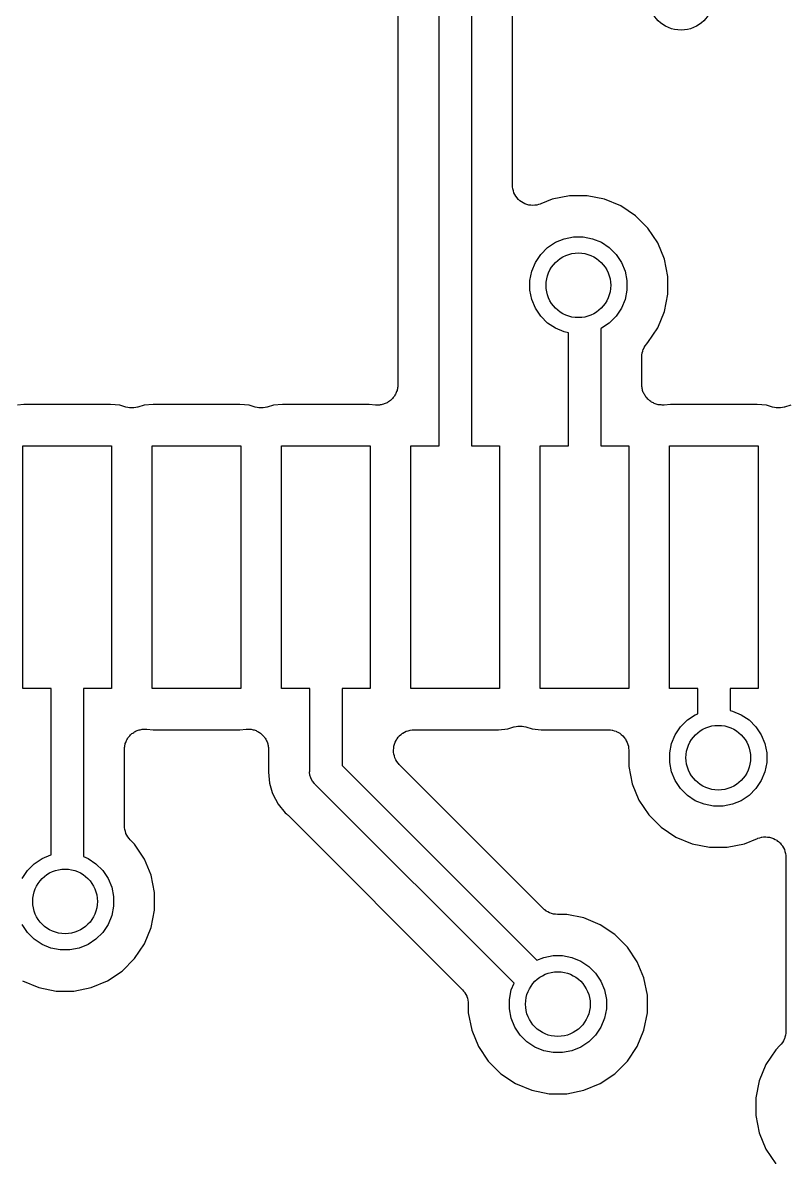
# Model space of a CAD drawing. Extents: x 49 to 143, y -158 to -38.
# Drawn here: x 88.38 to 93.12, y -99.12 to -92.1 of the extents above; entities that cross this region are included whole.
import ezdxf

# ---------------------------------------------------------------- set-up
doc = ezdxf.new("R2010")
doc.units = 0
doc.layers.add('BLACK', color=7, linetype='CONTINUOUS')

msp = doc.modelspace()

# ---------------------------------------------------------------- linework, layer by layer
at = {"layer": 'BLACK', "linetype": 'CONTINUOUS'}
for p, q in [((91.159, -86.4211), (91.159, -94.7182)), ((90.959, -94.7182), (90.959, -86.4681)), ((91.413, -93.1053), (91.413, -86.5804)), ((90.705, -86.7096), (90.705, -94.3397)), ((91.4142, -93.1173), (91.413, -93.1053)), ((91.4153, -93.1293), (91.4142, -93.1173)), ((91.4154, -93.1296), (91.4153, -93.1293)), ((91.4154, -93.13), (91.4154, -93.1296)), ((91.4189, -93.1415), (91.4154, -93.13)), ((91.4223, -93.1531), (91.4189, -93.1415)), ((91.4225, -93.1534), (91.4223, -93.1531)), ((91.4226, -93.1537), (91.4225, -93.1534)), ((91.4283, -93.1644), (91.4226, -93.1537)), ((91.4339, -93.175), (91.4283, -93.1644)), ((91.4341, -93.1753), (91.4339, -93.175)), ((91.4342, -93.1756), (91.4341, -93.1753)), ((91.442, -93.1851), (91.4342, -93.1756)), ((91.7664, -93.172), (91.6594, -93.1933)), ((91.8756, -93.172), (91.7664, -93.172)), ((91.9826, -93.1933), (91.8756, -93.172)), ((91.4494, -93.1943), (91.442, -93.1851)), ((91.4497, -93.1945), (91.4494, -93.1943)), ((91.4499, -93.1948), (91.4497, -93.1945)), ((91.4592, -93.2025), (91.4499, -93.1948)), ((91.4684, -93.2102), (91.4592, -93.2025)), ((91.4687, -93.2104), (91.4684, -93.2102)), ((91.469, -93.2106), (91.4687, -93.2104)), ((91.4796, -93.2163), (91.469, -93.2106)), ((91.4902, -93.2221), (91.4796, -93.2163)), ((91.4905, -93.2222), (91.4902, -93.2221)), ((91.4908, -93.2224), (91.4905, -93.2222)), ((91.5024, -93.226), (91.4908, -93.2224)), ((91.5138, -93.2296), (91.5024, -93.226)), ((91.5141, -93.2296), (91.5138, -93.2296)), ((91.5145, -93.2297), (91.5141, -93.2296)), ((91.5266, -93.231), (91.5145, -93.2297)), ((91.5384, -93.2323), (91.5266, -93.231)), ((91.5388, -93.2322), (91.5384, -93.2323)), ((91.5391, -93.2323), (91.5388, -93.2322)), ((91.5511, -93.2312), (91.5391, -93.2323)), ((91.5631, -93.2302), (91.5511, -93.2312)), ((91.5635, -93.2301), (91.5631, -93.2302)), ((91.5638, -93.23), (91.5635, -93.2301)), ((91.5752, -93.2267), (91.5638, -93.23)), ((91.587, -93.2233), (91.5752, -93.2267)), ((91.5876, -93.223), (91.587, -93.2233)), ((91.5886, -93.2226), (91.5876, -93.223)), ((91.5876, -93.223), (91.5876, -93.223)), ((91.5876, -93.223), (91.5876, -93.223)), ((91.6594, -93.1933), (91.5886, -93.2226)), ((92.0834, -93.2351), (91.9826, -93.1933)), ((92.1741, -93.2957), (92.0834, -93.2351)), ((92.2513, -93.3728), (92.1741, -93.2957)), ((92.3119, -93.4636), (92.2513, -93.3728)), ((91.6789, -93.4601), (91.7335, -93.4375)), ((91.7335, -93.4375), (91.7914, -93.426)), ((91.7914, -93.426), (91.8505, -93.426)), ((91.8505, -93.426), (91.9085, -93.4375)), ((91.9085, -93.4375), (91.9631, -93.4601)), ((91.588, -93.5348), (91.6298, -93.493)), ((91.6298, -93.493), (91.6789, -93.4601)), ((91.9631, -93.4601), (92.0122, -93.493)), ((92.0122, -93.493), (92.054, -93.5348)), ((92.3537, -93.5644), (92.3119, -93.4636)), ((91.5325, -93.6385), (91.5551, -93.5839)), ((91.5551, -93.5839), (91.588, -93.5348)), ((92.054, -93.5348), (92.0869, -93.5839)), ((92.0869, -93.5839), (92.1095, -93.6385)), ((92.375, -93.6714), (92.3537, -93.5644)), ((91.521, -93.6965), (91.5325, -93.6385)), ((92.1095, -93.6385), (92.121, -93.6965)), ((91.521, -93.7555), (91.521, -93.6965)), ((92.121, -93.6965), (92.121, -93.7555)), ((92.375, -93.7806), (92.375, -93.6714)), ((91.5325, -93.8135), (91.521, -93.7555)), ((92.121, -93.7555), (92.1095, -93.8135)), ((92.3537, -93.8876), (92.375, -93.7806)), ((91.5551, -93.8681), (91.5325, -93.8135)), ((91.588, -93.9172), (91.5551, -93.8681)), ((92.0869, -93.8681), (92.054, -93.9172)), ((92.1095, -93.8135), (92.0869, -93.8681)), ((91.6298, -93.959), (91.588, -93.9172)), ((92.054, -93.9172), (92.0122, -93.959)), ((92.3119, -93.9884), (92.3537, -93.8876)), ((91.6789, -93.9919), (91.6298, -93.959)), ((91.7335, -94.0145), (91.6789, -93.9919)), ((91.759, -94.0195), (91.7335, -94.0145)), ((91.759, -94.7182), (91.759, -94.0195)), ((91.9631, -93.9919), (91.959, -93.9936)), ((91.959, -93.9936), (91.959, -94.7182)), ((92.0122, -93.959), (91.9631, -93.9919)), ((92.2513, -94.0792), (92.3119, -93.9884)), ((92.2352, -94.0983), (92.2427, -94.0894)), ((92.2427, -94.0894), (92.2502, -94.0803)), ((92.2502, -94.0803), (92.2513, -94.0792)), ((92.213, -94.1683), (92.2143, -94.1566)), ((92.2143, -94.1566), (92.2155, -94.145)), ((92.2155, -94.145), (92.2157, -94.1443)), ((92.2157, -94.1443), (92.2158, -94.1437)), ((92.2158, -94.1437), (92.2193, -94.1325)), ((92.2193, -94.1325), (92.2228, -94.1213)), ((92.2228, -94.1213), (92.2231, -94.1207)), ((92.2231, -94.1207), (92.2233, -94.12)), ((92.2233, -94.12), (92.2289, -94.1097)), ((92.2289, -94.1097), (92.2345, -94.0994)), ((92.2345, -94.0994), (92.2349, -94.0989)), ((92.2349, -94.0989), (92.2352, -94.0983)), ((92.213, -94.1696), (92.213, -94.1683)), ((92.213, -94.1697), (92.213, -94.1696)), ((92.213, -94.1696), (92.213, -94.1696)), ((92.213, -94.1701), (92.213, -94.1697)), ((92.213, -94.3397), (92.213, -94.1701)), ((90.7022, -94.3661), (90.7005, -94.3716)), ((90.703, -94.3595), (90.7022, -94.3661)), ((90.7043, -94.353), (90.703, -94.3595)), ((90.705, -94.3415), (90.7043, -94.3472)), ((90.7043, -94.3472), (90.7043, -94.353)), ((90.705, -94.3397), (90.705, -94.3415)), ((92.2136, -94.3455), (92.213, -94.3397)), ((92.2135, -94.3513), (92.2136, -94.3455)), ((92.2148, -94.3578), (92.2135, -94.3513)), ((92.2154, -94.3644), (92.2148, -94.3578)), ((92.2171, -94.3699), (92.2154, -94.3644)), ((92.2182, -94.3756), (92.2171, -94.3699)), ((90.6582, -94.4381), (90.6527, -94.4418)), ((90.6623, -94.4341), (90.6582, -94.4381)), ((90.6669, -94.4304), (90.6623, -94.4341)), ((90.6711, -94.4254), (90.6669, -94.4304)), ((90.6758, -94.4207), (90.6711, -94.4254)), ((90.6791, -94.4159), (90.6758, -94.4207)), ((90.6828, -94.4114), (90.6791, -94.4159)), ((90.686, -94.4056), (90.6828, -94.4114)), ((90.6897, -94.4001), (90.686, -94.4056)), ((90.6919, -94.3948), (90.6897, -94.4001)), ((90.6947, -94.3897), (90.6919, -94.3948)), ((90.6967, -94.3834), (90.6947, -94.3897)), ((90.6993, -94.3773), (90.6967, -94.3834)), ((90.7005, -94.3716), (90.6993, -94.3773)), ((92.2207, -94.3817), (92.2182, -94.3756)), ((92.2226, -94.3881), (92.2207, -94.3817)), ((92.2253, -94.3932), (92.2226, -94.3881)), ((92.2275, -94.3986), (92.2253, -94.3932)), ((92.2311, -94.4041), (92.2275, -94.3986)), ((92.2342, -94.41), (92.2311, -94.4041)), ((92.2379, -94.4145), (92.2342, -94.41)), ((92.2411, -94.4193), (92.2379, -94.4145)), ((92.2457, -94.424), (92.2411, -94.4193)), ((92.2499, -94.4292), (92.2457, -94.424)), ((92.2544, -94.4329), (92.2499, -94.4292)), ((92.2584, -94.437), (92.2544, -94.4329)), ((92.2639, -94.4408), (92.2584, -94.437)), ((88.3902, -94.4624), (88.3524, -94.4661)), ((88.9278, -94.4624), (88.3902, -94.4624)), ((88.9838, -94.4679), (88.9278, -94.4624)), ((89.0221, -94.4795), (88.9838, -94.4679)), ((89.0336, -94.4818), (89.0221, -94.4795)), ((89.045, -94.4842), (89.0336, -94.4818)), ((89.0457, -94.4842), (89.045, -94.4842)), ((89.0464, -94.4844), (89.0457, -94.4842)), ((89.0581, -94.4844), (89.0464, -94.4844)), ((89.0698, -94.4845), (89.0581, -94.4844)), ((89.0705, -94.4844), (89.0698, -94.4845)), ((89.0712, -94.4844), (89.0705, -94.4844)), ((89.0827, -94.4821), (89.0712, -94.4844)), ((89.0942, -94.48), (89.0827, -94.4821)), ((89.0955, -94.4796), (89.0942, -94.48)), ((89.0956, -94.4796), (89.0955, -94.4796)), ((89.0955, -94.4796), (89.0955, -94.4796)), ((89.0959, -94.4795), (89.0956, -94.4796)), ((89.1342, -94.4679), (89.0959, -94.4795)), ((89.1902, -94.4624), (89.1342, -94.4679)), ((89.7278, -94.4624), (89.1902, -94.4624)), ((89.7838, -94.4679), (89.7278, -94.4624)), ((89.8221, -94.4795), (89.7838, -94.4679)), ((89.8336, -94.4818), (89.8221, -94.4795)), ((89.845, -94.4842), (89.8336, -94.4818)), ((89.8457, -94.4842), (89.845, -94.4842)), ((89.8464, -94.4844), (89.8457, -94.4842)), ((89.8581, -94.4844), (89.8464, -94.4844)), ((89.8698, -94.4845), (89.8581, -94.4844)), ((89.8705, -94.4844), (89.8698, -94.4845)), ((89.8712, -94.4844), (89.8705, -94.4844)), ((89.8827, -94.4821), (89.8712, -94.4844)), ((89.8942, -94.48), (89.8827, -94.4821)), ((89.8955, -94.4796), (89.8942, -94.48)), ((89.8956, -94.4796), (89.8955, -94.4796)), ((89.8955, -94.4796), (89.8955, -94.4796)), ((89.8959, -94.4795), (89.8956, -94.4796)), ((89.9342, -94.4679), (89.8959, -94.4795)), ((89.9902, -94.4624), (89.9342, -94.4679)), ((90.5278, -94.4624), (89.9902, -94.4624)), ((90.5656, -94.4661), (90.5278, -94.4624)), ((90.5713, -94.4661), (90.5656, -94.4661)), ((90.5771, -94.4667), (90.5713, -94.4661)), ((90.5837, -94.4661), (90.5771, -94.4667)), ((90.5903, -94.4661), (90.5837, -94.4661)), ((90.596, -94.465), (90.5903, -94.4661)), ((90.6018, -94.4644), (90.596, -94.465)), ((90.6081, -94.4626), (90.6018, -94.4644)), ((90.6147, -94.4613), (90.6081, -94.4626)), ((90.62, -94.4591), (90.6147, -94.4613)), ((90.6256, -94.4574), (90.62, -94.4591)), ((90.6314, -94.4544), (90.6256, -94.4574)), ((90.6376, -94.4519), (90.6314, -94.4544)), ((90.6424, -94.4486), (90.6376, -94.4519)), ((90.6475, -94.446), (90.6424, -94.4486)), ((90.6527, -94.4418), (90.6475, -94.446)), ((92.269, -94.445), (92.2639, -94.4408)), ((92.2741, -94.4477), (92.269, -94.445)), ((92.2789, -94.451), (92.2741, -94.4477)), ((92.285, -94.4536), (92.2789, -94.451)), ((92.2908, -94.4568), (92.285, -94.4536)), ((92.2963, -94.4585), (92.2908, -94.4568)), ((92.3016, -94.4608), (92.2963, -94.4585)), ((92.3081, -94.4621), (92.3016, -94.4608)), ((92.3145, -94.4641), (92.3081, -94.4621)), ((92.3202, -94.4647), (92.3145, -94.4641)), ((92.3259, -94.4659), (92.3202, -94.4647)), ((92.3325, -94.466), (92.3259, -94.4659)), ((92.3391, -94.4667), (92.3325, -94.466)), ((92.3449, -94.4662), (92.3391, -94.4667)), ((92.3507, -94.4662), (92.3449, -94.4662)), ((92.3524, -94.4661), (92.3507, -94.4662)), ((92.3902, -94.4624), (92.3524, -94.4661)), ((92.9278, -94.4624), (92.3902, -94.4624)), ((92.9838, -94.4679), (92.9278, -94.4624)), ((93.0221, -94.4795), (92.9838, -94.4679)), ((93.0336, -94.4818), (93.0221, -94.4795)), ((93.045, -94.4842), (93.0336, -94.4818)), ((93.0457, -94.4842), (93.045, -94.4842)), ((93.0464, -94.4844), (93.0457, -94.4842)), ((93.0581, -94.4844), (93.0464, -94.4844)), ((93.0698, -94.4845), (93.0581, -94.4844)), ((93.0705, -94.4844), (93.0698, -94.4845)), ((93.0712, -94.4844), (93.0705, -94.4844)), ((93.0827, -94.4821), (93.0712, -94.4844)), ((93.0942, -94.48), (93.0827, -94.4821)), ((93.0955, -94.4796), (93.0942, -94.48)), ((93.0956, -94.4796), (93.0955, -94.4796)), ((93.0955, -94.4796), (93.0955, -94.4796)), ((93.0959, -94.4795), (93.0956, -94.4796)), ((93.1342, -94.4679), (93.0959, -94.4795)), ((88.384, -96.2182), (88.384, -94.7182)), ((88.384, -94.7182), (88.934, -94.7182)), ((88.934, -94.7182), (88.934, -96.2182)), ((89.184, -96.2182), (89.184, -94.7182)), ((89.184, -94.7182), (89.734, -94.7182)), ((89.734, -94.7182), (89.734, -96.2182)), ((89.984, -96.2182), (89.984, -94.7182)), ((89.984, -94.7182), (90.534, -94.7182)), ((90.534, -94.7182), (90.534, -96.2182)), ((90.784, -96.2182), (90.784, -94.7182)), ((90.784, -94.7182), (90.959, -94.7182)), ((91.159, -94.7182), (91.334, -94.7182)), ((91.334, -94.7182), (91.334, -96.2182)), ((91.584, -96.2182), (91.584, -94.7182)), ((91.584, -94.7182), (91.759, -94.7182)), ((91.959, -94.7182), (92.134, -94.7182)), ((92.134, -94.7182), (92.134, -96.2182)), ((92.384, -96.2182), (92.384, -94.7182)), ((92.384, -94.7182), (92.934, -94.7182)), ((92.934, -94.7182), (92.934, -96.2182)), ((88.559, -96.2182), (88.384, -96.2182)), ((88.559, -97.2474), (88.559, -96.2182)), ((88.934, -96.2182), (88.759, -96.2182)), ((88.759, -96.2182), (88.759, -97.2581)), ((89.734, -96.2182), (89.184, -96.2182)), ((90.159, -96.2182), (89.984, -96.2182)), ((90.159, -96.7311), (90.159, -96.2182)), ((90.534, -96.2182), (90.359, -96.2182)), ((90.359, -96.2182), (90.359, -96.6946)), ((91.334, -96.2182), (90.784, -96.2182)), ((92.134, -96.2182), (91.584, -96.2182)), ((92.559, -96.2182), (92.384, -96.2182)), ((92.559, -96.3751), (92.559, -96.2182)), ((92.934, -96.2182), (92.759, -96.2182)), ((92.759, -96.2182), (92.759, -96.3555)), ((92.4953, -96.414), (92.5444, -96.3811)), ((92.5444, -96.3811), (92.559, -96.3751)), ((92.759, -96.3555), (92.774, -96.3585)), ((92.774, -96.3585), (92.8286, -96.3811)), ((92.8286, -96.3811), (92.8778, -96.414)), ((89.098, -96.4773), (89.1033, -96.4751)), ((89.1033, -96.4751), (89.1099, -96.4738)), ((89.1099, -96.4738), (89.1162, -96.472)), ((89.1162, -96.472), (89.122, -96.4714)), ((89.122, -96.4714), (89.1277, -96.4703)), ((89.1277, -96.4703), (89.1343, -96.4703)), ((89.1343, -96.4703), (89.1409, -96.4697)), ((89.1409, -96.4697), (89.1466, -96.4703)), ((89.1466, -96.4703), (89.1524, -96.4703)), ((89.1524, -96.4703), (89.1902, -96.474)), ((89.1902, -96.474), (89.7278, -96.474)), ((89.7278, -96.474), (89.7656, -96.4703)), ((89.7656, -96.4703), (89.7673, -96.4702)), ((89.7673, -96.4702), (89.7731, -96.4702)), ((89.7731, -96.4702), (89.7789, -96.4697)), ((89.7789, -96.4697), (89.7855, -96.4704)), ((89.7855, -96.4704), (89.7921, -96.4705)), ((89.7921, -96.4705), (89.7978, -96.4717)), ((89.7978, -96.4717), (89.8035, -96.4723)), ((89.8035, -96.4723), (89.8099, -96.4743)), ((89.8099, -96.4743), (89.8163, -96.4756)), ((90.78, -96.4764), (90.7921, -96.4752)), ((90.7921, -96.4752), (90.8043, -96.474)), ((90.8043, -96.474), (91.3278, -96.474)), ((91.3278, -96.474), (91.3838, -96.4685)), ((91.3838, -96.4685), (91.4221, -96.4569)), ((91.4221, -96.4569), (91.4224, -96.4568)), ((91.4224, -96.4568), (91.4225, -96.4568)), ((91.4225, -96.4568), (91.4238, -96.4564)), ((91.4225, -96.4568), (91.4225, -96.4568)), ((91.4238, -96.4564), (91.4353, -96.4543)), ((91.4353, -96.4543), (91.4468, -96.452)), ((91.4468, -96.452), (91.4475, -96.452)), ((91.4475, -96.452), (91.4482, -96.4519)), ((91.4482, -96.4519), (91.4599, -96.452)), ((91.4599, -96.452), (91.4716, -96.452)), ((91.4716, -96.452), (91.4723, -96.4522)), ((91.4723, -96.4522), (91.473, -96.4522)), ((91.473, -96.4522), (91.4844, -96.4546)), ((91.4844, -96.4546), (91.4959, -96.4569)), ((91.4959, -96.4569), (91.5342, -96.4685)), ((91.5342, -96.4685), (91.5902, -96.474)), ((91.5902, -96.474), (92.0055, -96.474)), ((92.0055, -96.474), (92.0064, -96.474)), ((92.0064, -96.474), (92.0064, -96.474)), ((92.0064, -96.474), (92.0064, -96.474)), ((92.0064, -96.474), (92.0073, -96.4741)), ((92.0073, -96.4741), (92.0192, -96.4754)), ((92.0192, -96.4754), (92.031, -96.4766)), ((92.4207, -96.5049), (92.4535, -96.4558)), ((92.4535, -96.4558), (92.4953, -96.414)), ((92.8778, -96.414), (92.9195, -96.4558)), ((92.9195, -96.4558), (92.9524, -96.5049)), ((89.0233, -96.5467), (89.0261, -96.5416)), ((89.0261, -96.5416), (89.0283, -96.5363)), ((89.0283, -96.5363), (89.032, -96.5308)), ((89.032, -96.5308), (89.0352, -96.525)), ((89.0352, -96.525), (89.0389, -96.5205)), ((89.0389, -96.5205), (89.0422, -96.5157)), ((89.0422, -96.5157), (89.0469, -96.511)), ((89.0469, -96.511), (89.0511, -96.506)), ((89.0511, -96.506), (89.0557, -96.5023)), ((89.0557, -96.5023), (89.0598, -96.4983)), ((89.0598, -96.4983), (89.0653, -96.4946)), ((89.0653, -96.4946), (89.0705, -96.4904)), ((89.0705, -96.4904), (89.0756, -96.4878)), ((89.0756, -96.4878), (89.0804, -96.4845)), ((89.0804, -96.4845), (89.0866, -96.482)), ((89.0866, -96.482), (89.0924, -96.479)), ((89.0924, -96.479), (89.098, -96.4773)), ((89.8163, -96.4756), (89.8217, -96.4779)), ((89.8217, -96.4779), (89.8272, -96.4796)), ((89.8272, -96.4796), (89.833, -96.4828)), ((89.833, -96.4828), (89.8391, -96.4854)), ((89.8391, -96.4854), (89.8439, -96.4887)), ((89.8439, -96.4887), (89.849, -96.4914)), ((89.849, -96.4914), (89.8541, -96.4956)), ((89.8541, -96.4956), (89.8596, -96.4994)), ((89.8596, -96.4994), (89.8637, -96.5035)), ((89.8637, -96.5035), (89.8681, -96.5072)), ((89.8681, -96.5072), (89.8723, -96.5124)), ((89.8723, -96.5124), (89.8769, -96.5171)), ((89.8769, -96.5171), (89.8801, -96.5219)), ((89.8801, -96.5219), (89.8838, -96.5264)), ((89.8838, -96.5264), (89.8869, -96.5323)), ((89.8869, -96.5323), (89.8905, -96.5378)), ((89.8905, -96.5378), (89.8927, -96.5432)), ((89.8927, -96.5432), (89.8954, -96.5483)), ((90.6874, -96.5514), (90.6932, -96.5408)), ((90.6932, -96.5408), (90.699, -96.53)), ((90.699, -96.53), (90.6991, -96.5299)), ((90.6991, -96.5299), (90.6992, -96.5297)), ((90.6992, -96.5297), (90.707, -96.5203)), ((90.707, -96.5203), (90.7148, -96.5109)), ((90.7148, -96.5109), (90.715, -96.5108)), ((90.715, -96.5108), (90.7151, -96.5106)), ((90.7151, -96.5106), (90.7246, -96.5029)), ((90.7246, -96.5029), (90.734, -96.4953)), ((90.734, -96.4953), (90.7342, -96.4952)), ((90.7342, -96.4952), (90.7344, -96.495)), ((90.7344, -96.495), (90.7451, -96.4893)), ((90.7451, -96.4893), (90.7559, -96.4836)), ((90.7559, -96.4836), (90.7561, -96.4836)), ((90.7561, -96.4836), (90.7563, -96.4835)), ((90.7563, -96.4835), (90.7679, -96.48)), ((90.7679, -96.48), (90.7796, -96.4765)), ((90.7796, -96.4765), (90.7798, -96.4764)), ((90.7798, -96.4764), (90.78, -96.4764)), ((92.031, -96.4766), (92.0315, -96.4768)), ((92.0315, -96.4768), (92.0319, -96.4768)), ((92.0319, -96.4768), (92.0433, -96.4804)), ((92.0433, -96.4804), (92.0547, -96.484)), ((92.0547, -96.484), (92.0551, -96.4842)), ((92.0551, -96.4842), (92.0555, -96.4843)), ((92.0555, -96.4843), (92.066, -96.4901)), ((92.066, -96.4901), (92.0765, -96.4958)), ((92.0765, -96.4958), (92.0769, -96.496)), ((92.0769, -96.496), (92.0773, -96.4963)), ((92.0773, -96.4963), (92.0864, -96.5039)), ((92.0864, -96.5039), (92.0956, -96.5116)), ((92.0956, -96.5116), (92.0959, -96.5119)), ((92.0959, -96.5119), (92.0962, -96.5122)), ((92.0962, -96.5122), (92.1037, -96.5215)), ((92.1037, -96.5215), (92.1113, -96.5308)), ((92.1113, -96.5308), (92.1115, -96.5312)), ((92.1115, -96.5312), (92.1118, -96.5315)), ((92.1118, -96.5315), (92.1173, -96.5421)), ((92.1173, -96.5421), (92.1229, -96.5526)), ((92.398, -96.5595), (92.4207, -96.5049)), ((92.9524, -96.5049), (92.975, -96.5595)), ((89.013, -96.5949), (89.0137, -96.5892)), ((89.013, -96.5967), (89.013, -96.5949)), ((89.013, -97.0669), (89.013, -96.5967)), ((89.0137, -96.5834), (89.015, -96.5769)), ((89.0137, -96.5892), (89.0137, -96.5834)), ((89.015, -96.5769), (89.0158, -96.5703)), ((89.0158, -96.5703), (89.0175, -96.5648)), ((89.0175, -96.5648), (89.0187, -96.5591)), ((89.0187, -96.5591), (89.0213, -96.553)), ((89.0213, -96.553), (89.0233, -96.5467)), ((89.8954, -96.5483), (89.8973, -96.5547)), ((89.8973, -96.5547), (89.8998, -96.5608)), ((89.8998, -96.5608), (89.9009, -96.5665)), ((89.9009, -96.5665), (89.9026, -96.572)), ((89.9026, -96.572), (89.9032, -96.5786)), ((89.9032, -96.5786), (89.9045, -96.5851)), ((89.9045, -96.5851), (89.9044, -96.5909)), ((89.9044, -96.5909), (89.905, -96.5967)), ((89.905, -96.5967), (89.905, -96.7124)), ((90.6773, -96.5997), (90.6786, -96.5875)), ((90.6773, -96.5999), (90.6773, -96.5997)), ((90.6773, -96.6002), (90.6773, -96.5999)), ((90.6784, -96.6121), (90.6773, -96.6002)), ((90.6794, -96.6244), (90.6784, -96.6121)), ((90.6786, -96.5875), (90.6799, -96.5755)), ((90.6799, -96.5753), (90.68, -96.5751)), ((90.6799, -96.5755), (90.6799, -96.5753)), ((90.68, -96.5751), (90.6836, -96.5635)), ((90.6836, -96.5635), (90.6872, -96.5518)), ((90.6872, -96.5518), (90.6873, -96.5516)), ((90.6873, -96.5516), (90.6874, -96.5514)), ((92.1229, -96.5526), (92.1231, -96.5531)), ((92.1231, -96.5531), (92.1233, -96.5535)), ((92.1233, -96.5535), (92.1266, -96.5649)), ((92.1266, -96.5649), (92.1301, -96.5764)), ((92.1301, -96.5764), (92.1301, -96.5768)), ((92.1301, -96.5768), (92.1303, -96.5772)), ((92.1303, -96.5772), (92.1313, -96.5891)), ((92.1313, -96.5891), (92.1325, -96.601)), ((92.1325, -96.601), (92.1325, -96.7016)), ((92.3865, -96.6175), (92.398, -96.5595)), ((92.975, -96.5595), (92.9865, -96.6175)), ((90.6795, -96.6246), (90.6794, -96.6244)), ((90.6795, -96.6248), (90.6795, -96.6246)), ((90.6829, -96.6364), (90.6795, -96.6248)), ((90.6864, -96.6482), (90.6829, -96.6364)), ((90.6865, -96.6484), (90.6864, -96.6482)), ((90.6865, -96.6486), (90.6865, -96.6484)), ((90.6922, -96.6594), (90.6865, -96.6486)), ((90.6978, -96.6702), (90.6922, -96.6594)), ((90.6979, -96.6704), (90.6978, -96.6702)), ((90.698, -96.6706), (90.6979, -96.6704)), ((90.7056, -96.6801), (90.698, -96.6706)), ((90.7132, -96.6896), (90.7056, -96.6801)), ((92.3865, -96.6765), (92.3865, -96.6175)), ((92.398, -96.7345), (92.3865, -96.6765)), ((92.9865, -96.6765), (92.975, -96.7345)), ((92.9865, -96.6175), (92.9865, -96.6765)), ((89.9044, -96.7248), (89.9033, -96.736)), ((89.9033, -96.736), (89.9101, -96.8054)), ((89.905, -96.7141), (89.9044, -96.7195)), ((89.9044, -96.7195), (89.9044, -96.7248)), ((89.905, -96.7124), (89.905, -96.7141)), ((90.1585, -96.736), (90.159, -96.7311)), ((90.1604, -96.7556), (90.1585, -96.736)), ((90.1653, -96.7715), (90.1604, -96.7556)), ((90.359, -96.6946), (91.5644, -97.9)), ((90.7135, -96.6899), (90.7132, -96.6896)), ((90.7136, -96.6899), (90.7135, -96.6899)), ((90.7135, -96.6899), (90.7135, -96.6899)), ((90.7145, -96.6908), (90.7136, -96.6899)), ((91.6034, -97.5798), (90.7145, -96.6908)), ((92.1325, -96.7016), (92.1538, -96.8086)), ((92.4207, -96.7891), (92.398, -96.7345)), ((92.975, -96.7345), (92.9524, -96.7891)), ((89.9101, -96.8054), (89.9275, -96.8628)), ((90.1662, -96.7745), (90.1653, -96.7715)), ((90.1755, -96.7918), (90.1662, -96.7745)), ((90.1879, -96.8071), (90.1755, -96.7918)), ((90.1918, -96.8102), (90.1879, -96.8071)), ((91.423, -98.0414), (90.1918, -96.8102)), ((92.1538, -96.8086), (92.1956, -96.9094)), ((92.4535, -96.8382), (92.4207, -96.7891)), ((92.9524, -96.7891), (92.9195, -96.8382)), ((89.9275, -96.8628), (89.9275, -96.8628)), ((89.9275, -96.8628), (89.9304, -96.8721)), ((89.9304, -96.8721), (89.9632, -96.9336)), ((92.4953, -96.88), (92.4535, -96.8382)), ((92.5444, -96.9129), (92.4953, -96.88)), ((92.8778, -96.88), (92.8286, -96.9129)), ((92.9195, -96.8382), (92.8778, -96.88)), ((89.9632, -96.9336), (90.0075, -96.9875)), ((92.1956, -96.9094), (92.2562, -97.0002)), ((92.599, -96.9355), (92.5444, -96.9129)), ((92.657, -96.947), (92.599, -96.9355)), ((92.7161, -96.947), (92.657, -96.947)), ((92.774, -96.9355), (92.7161, -96.947)), ((92.8286, -96.9129), (92.774, -96.9355)), ((90.0075, -96.9875), (90.0162, -96.9947)), ((90.0162, -96.9947), (90.0175, -96.9958)), ((90.0175, -96.9958), (90.0213, -96.9996)), ((90.0213, -96.9996), (90.0254, -97.003)), ((90.0254, -97.003), (91.1028, -98.0804)), ((92.2562, -97.0002), (92.3334, -97.0773)), ((89.0141, -97.0785), (89.013, -97.0669)), ((89.0152, -97.0903), (89.0141, -97.0785)), ((89.0154, -97.0909), (89.0152, -97.0903)), ((89.0154, -97.0916), (89.0154, -97.0909)), ((89.0188, -97.1028), (89.0154, -97.0916)), ((89.0221, -97.1141), (89.0188, -97.1028)), ((92.3334, -97.0773), (92.4241, -97.1379)), ((89.0224, -97.1147), (89.0221, -97.1141)), ((89.0226, -97.1153), (89.0224, -97.1147)), ((89.0281, -97.1256), (89.0226, -97.1153)), ((89.0335, -97.1361), (89.0281, -97.1256)), ((89.0339, -97.1366), (89.0335, -97.1361)), ((89.0342, -97.1372), (89.0339, -97.1366)), ((89.0416, -97.1463), (89.0342, -97.1372)), ((89.049, -97.1555), (89.0416, -97.1463)), ((89.0499, -97.1564), (89.049, -97.1555)), ((89.0502, -97.1567), (89.0499, -97.1564)), ((89.0499, -97.1564), (89.0499, -97.1564)), ((89.0499, -97.1564), (89.0499, -97.1564)), ((89.0763, -97.1828), (89.0502, -97.1567)), ((92.4241, -97.1379), (92.5249, -97.1797)), ((92.8481, -97.1797), (92.9294, -97.146)), ((92.9294, -97.146), (92.9304, -97.1456)), ((92.9304, -97.1456), (92.931, -97.1454)), ((92.9304, -97.1456), (92.9304, -97.1456)), ((92.9304, -97.1456), (92.9304, -97.1456)), ((92.931, -97.1454), (92.9428, -97.142)), ((92.9428, -97.142), (92.9542, -97.1386)), ((92.9542, -97.1386), (92.9545, -97.1386)), ((92.9545, -97.1386), (92.9549, -97.1385)), ((92.9549, -97.1385), (92.967, -97.1375)), ((92.967, -97.1375), (92.9789, -97.1364)), ((92.9789, -97.1364), (92.9792, -97.1364)), ((92.9792, -97.1364), (92.9796, -97.1364)), ((92.9796, -97.1364), (92.9915, -97.1377)), ((92.9915, -97.1377), (93.0035, -97.139)), ((93.0035, -97.139), (93.0039, -97.1391)), ((93.0039, -97.1391), (93.0042, -97.1391)), ((93.0042, -97.1391), (93.0156, -97.1427)), ((93.0156, -97.1427), (93.0272, -97.1463)), ((93.0272, -97.1463), (93.0275, -97.1465)), ((93.0275, -97.1465), (93.0278, -97.1466)), ((93.0278, -97.1466), (93.0384, -97.1524)), ((93.0384, -97.1524), (93.049, -97.1581)), ((93.049, -97.1581), (93.0493, -97.1583)), ((93.0493, -97.1583), (93.0496, -97.1585)), ((93.0496, -97.1585), (93.0589, -97.1662)), ((93.0589, -97.1662), (93.0681, -97.1739)), ((93.0681, -97.1739), (93.0683, -97.1741)), ((93.0683, -97.1741), (93.0686, -97.1744)), ((93.0686, -97.1744), (93.0761, -97.1837)), ((89.1369, -97.2736), (89.0763, -97.1828)), ((92.5249, -97.1797), (92.6319, -97.201)), ((92.6319, -97.201), (92.7411, -97.201)), ((92.7411, -97.201), (92.8481, -97.1797)), ((93.0761, -97.1837), (93.0838, -97.1931)), ((93.0838, -97.1931), (93.0839, -97.1934)), ((93.0839, -97.1934), (93.0841, -97.1936)), ((93.0841, -97.1936), (93.0898, -97.2044)), ((93.0898, -97.2044), (93.0954, -97.215)), ((93.0954, -97.215), (93.0955, -97.2153)), ((93.0955, -97.2153), (93.0957, -97.2156)), ((93.0957, -97.2156), (93.0991, -97.2273)), ((93.0991, -97.2273), (93.1026, -97.2387)), ((93.1026, -97.2387), (93.1026, -97.239)), ((93.1026, -97.239), (93.1027, -97.2394)), ((93.1027, -97.2394), (93.1038, -97.2515)), ((88.413, -97.3448), (88.4548, -97.303)), ((88.4548, -97.303), (88.5039, -97.2701)), ((88.5039, -97.2701), (88.5585, -97.2475)), ((88.5585, -97.2475), (88.559, -97.2474)), ((88.759, -97.2581), (88.7881, -97.2701)), ((88.7881, -97.2701), (88.8372, -97.303)), ((88.8372, -97.303), (88.879, -97.3448)), ((89.1787, -97.3744), (89.1369, -97.2736)), ((93.1038, -97.2515), (93.105, -97.2634)), ((93.105, -97.2634), (93.105, -98.3369)), ((88.3801, -97.3939), (88.413, -97.3448)), ((88.879, -97.3448), (88.9119, -97.3939)), ((89.2, -97.4814), (89.1787, -97.3744)), ((88.9119, -97.3939), (88.9345, -97.4485)), ((88.9345, -97.4485), (88.946, -97.5065)), ((88.946, -97.5065), (88.946, -97.5655)), ((89.2, -97.5906), (89.2, -97.4814)), ((88.946, -97.5655), (88.9345, -97.6235)), ((89.1787, -97.6976), (89.2, -97.5906)), ((91.6125, -97.5872), (91.6034, -97.5798)), ((91.6215, -97.5948), (91.6125, -97.5872)), ((91.6221, -97.5951), (91.6215, -97.5948)), ((91.6226, -97.5955), (91.6221, -97.5951)), ((91.6329, -97.6011), (91.6226, -97.5955)), ((88.9345, -97.6235), (88.9119, -97.6781)), ((91.6432, -97.6067), (91.6329, -97.6011)), ((91.6438, -97.6069), (91.6432, -97.6067)), ((91.6444, -97.6072), (91.6438, -97.6069)), ((91.6557, -97.6107), (91.6444, -97.6072)), ((91.6668, -97.6142), (91.6557, -97.6107)), ((91.6675, -97.6143), (91.6668, -97.6142)), ((91.6681, -97.6145), (91.6675, -97.6143)), ((91.6798, -97.6157), (91.6681, -97.6145)), ((91.6915, -97.617), (91.6798, -97.6157)), ((91.6928, -97.617), (91.6915, -97.617)), ((91.6932, -97.617), (91.6928, -97.617)), ((91.6928, -97.617), (91.6928, -97.617)), ((91.6928, -97.617), (91.6928, -97.617)), ((91.7486, -97.617), (91.6932, -97.617)), ((91.8556, -97.6383), (91.7486, -97.617)), ((91.9564, -97.6801), (91.8556, -97.6383)), ((88.413, -97.7272), (88.3801, -97.6781)), ((88.4548, -97.769), (88.413, -97.7272)), ((88.879, -97.7272), (88.8372, -97.769)), ((88.9119, -97.6781), (88.879, -97.7272)), ((89.1369, -97.7984), (89.1787, -97.6976)), ((92.0472, -97.7407), (91.9564, -97.6801)), ((88.5039, -97.8019), (88.4548, -97.769)), ((88.5585, -97.8245), (88.5039, -97.8019)), ((88.7881, -97.8019), (88.7335, -97.8245)), ((88.8372, -97.769), (88.7881, -97.8019)), ((89.0763, -97.8892), (89.1369, -97.7984)), ((92.1243, -97.8178), (92.0472, -97.7407)), ((88.6165, -97.836), (88.5585, -97.8245)), ((88.6755, -97.836), (88.6165, -97.836)), ((88.7335, -97.8245), (88.6755, -97.836)), ((91.6065, -97.8825), (91.6645, -97.871)), ((91.6645, -97.871), (91.7235, -97.871)), ((91.7235, -97.871), (91.7815, -97.8825)), ((92.1849, -97.9086), (92.1243, -97.8178)), ((88.9992, -97.9663), (89.0763, -97.8892)), ((91.5644, -97.9), (91.6065, -97.8825)), ((91.7815, -97.8825), (91.8361, -97.9051)), ((91.8361, -97.9051), (91.8852, -97.938)), ((91.8852, -97.938), (91.927, -97.9798)), ((92.2267, -98.0094), (92.1849, -97.9086)), ((88.9084, -98.0269), (88.9992, -97.9663)), ((91.927, -97.9798), (91.9599, -98.0289)), ((92.248, -98.1164), (92.2267, -98.0094)), ((88.3836, -98.0269), (88.4844, -98.0687)), ((88.4844, -98.0687), (88.5914, -98.09)), ((88.7006, -98.09), (88.8076, -98.0687)), ((88.8076, -98.0687), (88.9084, -98.0269)), ((91.1028, -98.0804), (91.1031, -98.0807)), ((91.1031, -98.0807), (91.1031, -98.0807)), ((91.1031, -98.0807), (91.1031, -98.0808)), ((91.1031, -98.0808), (91.104, -98.0817)), ((91.104, -98.0817), (91.1114, -98.0909)), ((91.394, -98.1415), (91.4055, -98.0835)), ((91.4055, -98.0835), (91.423, -98.0414)), ((91.9599, -98.0289), (91.9825, -98.0835)), ((91.9825, -98.0835), (91.994, -98.1415)), ((88.5914, -98.09), (88.7006, -98.09)), ((91.1114, -98.0909), (91.1188, -98.1)), ((91.1188, -98.1), (91.1191, -98.1005)), ((91.1191, -98.1005), (91.1195, -98.1011)), ((91.1195, -98.1011), (91.1249, -98.1115)), ((91.1249, -98.1115), (91.1304, -98.1218)), ((91.1304, -98.1218), (91.1306, -98.1225)), ((91.1306, -98.1225), (91.1309, -98.1231)), ((91.1309, -98.1231), (91.1342, -98.1344)), ((91.1342, -98.1344), (91.1376, -98.1456)), ((91.1376, -98.1456), (91.1376, -98.1462)), ((91.1376, -98.1462), (91.1378, -98.1469)), ((91.1378, -98.1469), (91.1389, -98.1586)), ((91.1389, -98.1586), (91.14, -98.1702)), ((91.394, -98.2005), (91.394, -98.1415)), ((91.994, -98.1415), (91.994, -98.2005)), ((92.248, -98.2256), (92.248, -98.1164)), ((91.14, -98.1702), (91.14, -98.2256)), ((91.14, -98.2256), (91.1613, -98.3326)), ((91.4055, -98.2585), (91.394, -98.2005)), ((91.994, -98.2005), (91.9825, -98.2585)), ((92.2267, -98.3326), (92.248, -98.2256)), ((91.4281, -98.3131), (91.4055, -98.2585)), ((91.9825, -98.2585), (91.9599, -98.3131)), ((91.1613, -98.3326), (91.2031, -98.4334)), ((91.461, -98.3622), (91.4281, -98.3131)), ((91.5028, -98.404), (91.461, -98.3622)), ((91.927, -98.3622), (91.8852, -98.404)), ((91.9599, -98.3131), (91.927, -98.3622)), ((92.1849, -98.4334), (92.2267, -98.3326)), ((93.1022, -98.3633), (93.0987, -98.3746)), ((93.1023, -98.3627), (93.1022, -98.3633)), ((93.1025, -98.362), (93.1023, -98.3627)), ((93.1037, -98.3504), (93.1025, -98.362)), ((93.105, -98.3387), (93.1037, -98.3504)), ((93.105, -98.3369), (93.105, -98.3373)), ((93.105, -98.3373), (93.105, -98.3374)), ((93.105, -98.3374), (93.105, -98.3374)), ((93.105, -98.3374), (93.105, -98.3387)), ((91.2031, -98.4334), (91.2637, -98.5242)), ((91.5519, -98.4369), (91.5028, -98.404)), ((91.6065, -98.4595), (91.5519, -98.4369)), ((91.8361, -98.4369), (91.7815, -98.4595)), ((91.8852, -98.404), (91.8361, -98.4369)), ((92.1243, -98.5242), (92.1849, -98.4334)), ((93.0678, -98.4267), (93.0417, -98.4528)), ((93.0752, -98.4177), (93.0678, -98.4267)), ((93.0828, -98.4087), (93.0752, -98.4177)), ((93.0831, -98.4081), (93.0828, -98.4087)), ((93.0835, -98.4076), (93.0831, -98.4081)), ((93.0891, -98.3973), (93.0835, -98.4076)), ((93.0947, -98.387), (93.0891, -98.3973)), ((93.0949, -98.3863), (93.0947, -98.387)), ((93.0952, -98.3857), (93.0949, -98.3863)), ((93.0987, -98.3746), (93.0952, -98.3857)), ((91.6645, -98.471), (91.6065, -98.4595)), ((91.7235, -98.471), (91.6645, -98.471)), ((91.7815, -98.4595), (91.7235, -98.471)), ((93.0417, -98.4528), (92.9811, -98.5436)), ((91.2637, -98.5242), (91.3408, -98.6013)), ((92.0472, -98.6013), (92.1243, -98.5242)), ((92.9811, -98.5436), (92.9393, -98.6444)), ((91.3408, -98.6013), (91.4316, -98.6619)), ((91.9564, -98.6619), (92.0472, -98.6013)), ((92.9393, -98.6444), (92.918, -98.7514)), ((91.4316, -98.6619), (91.5324, -98.7037)), ((91.5324, -98.7037), (91.6394, -98.725)), ((91.7486, -98.725), (91.8556, -98.7037)), ((91.8556, -98.7037), (91.9564, -98.6619)), ((91.6394, -98.725), (91.7486, -98.725)), ((92.918, -98.7514), (92.918, -98.8606)), ((92.918, -98.8606), (92.9393, -98.9676)), ((92.9393, -98.9676), (92.9811, -99.0684)), ((92.9811, -99.0684), (93.0417, -99.1592))]:
    msp.add_line(p, q, dxfattribs=at)
at = {"layer": 'BLACK'}
for centre in [(92.456, -91.948), (91.821, -93.726), (92.6865, -96.647), (88.646, -97.536), (91.694, -98.171)]:
    msp.add_circle(centre, 0.2, dxfattribs=at)

doc.saveas('drawing.dxf')
